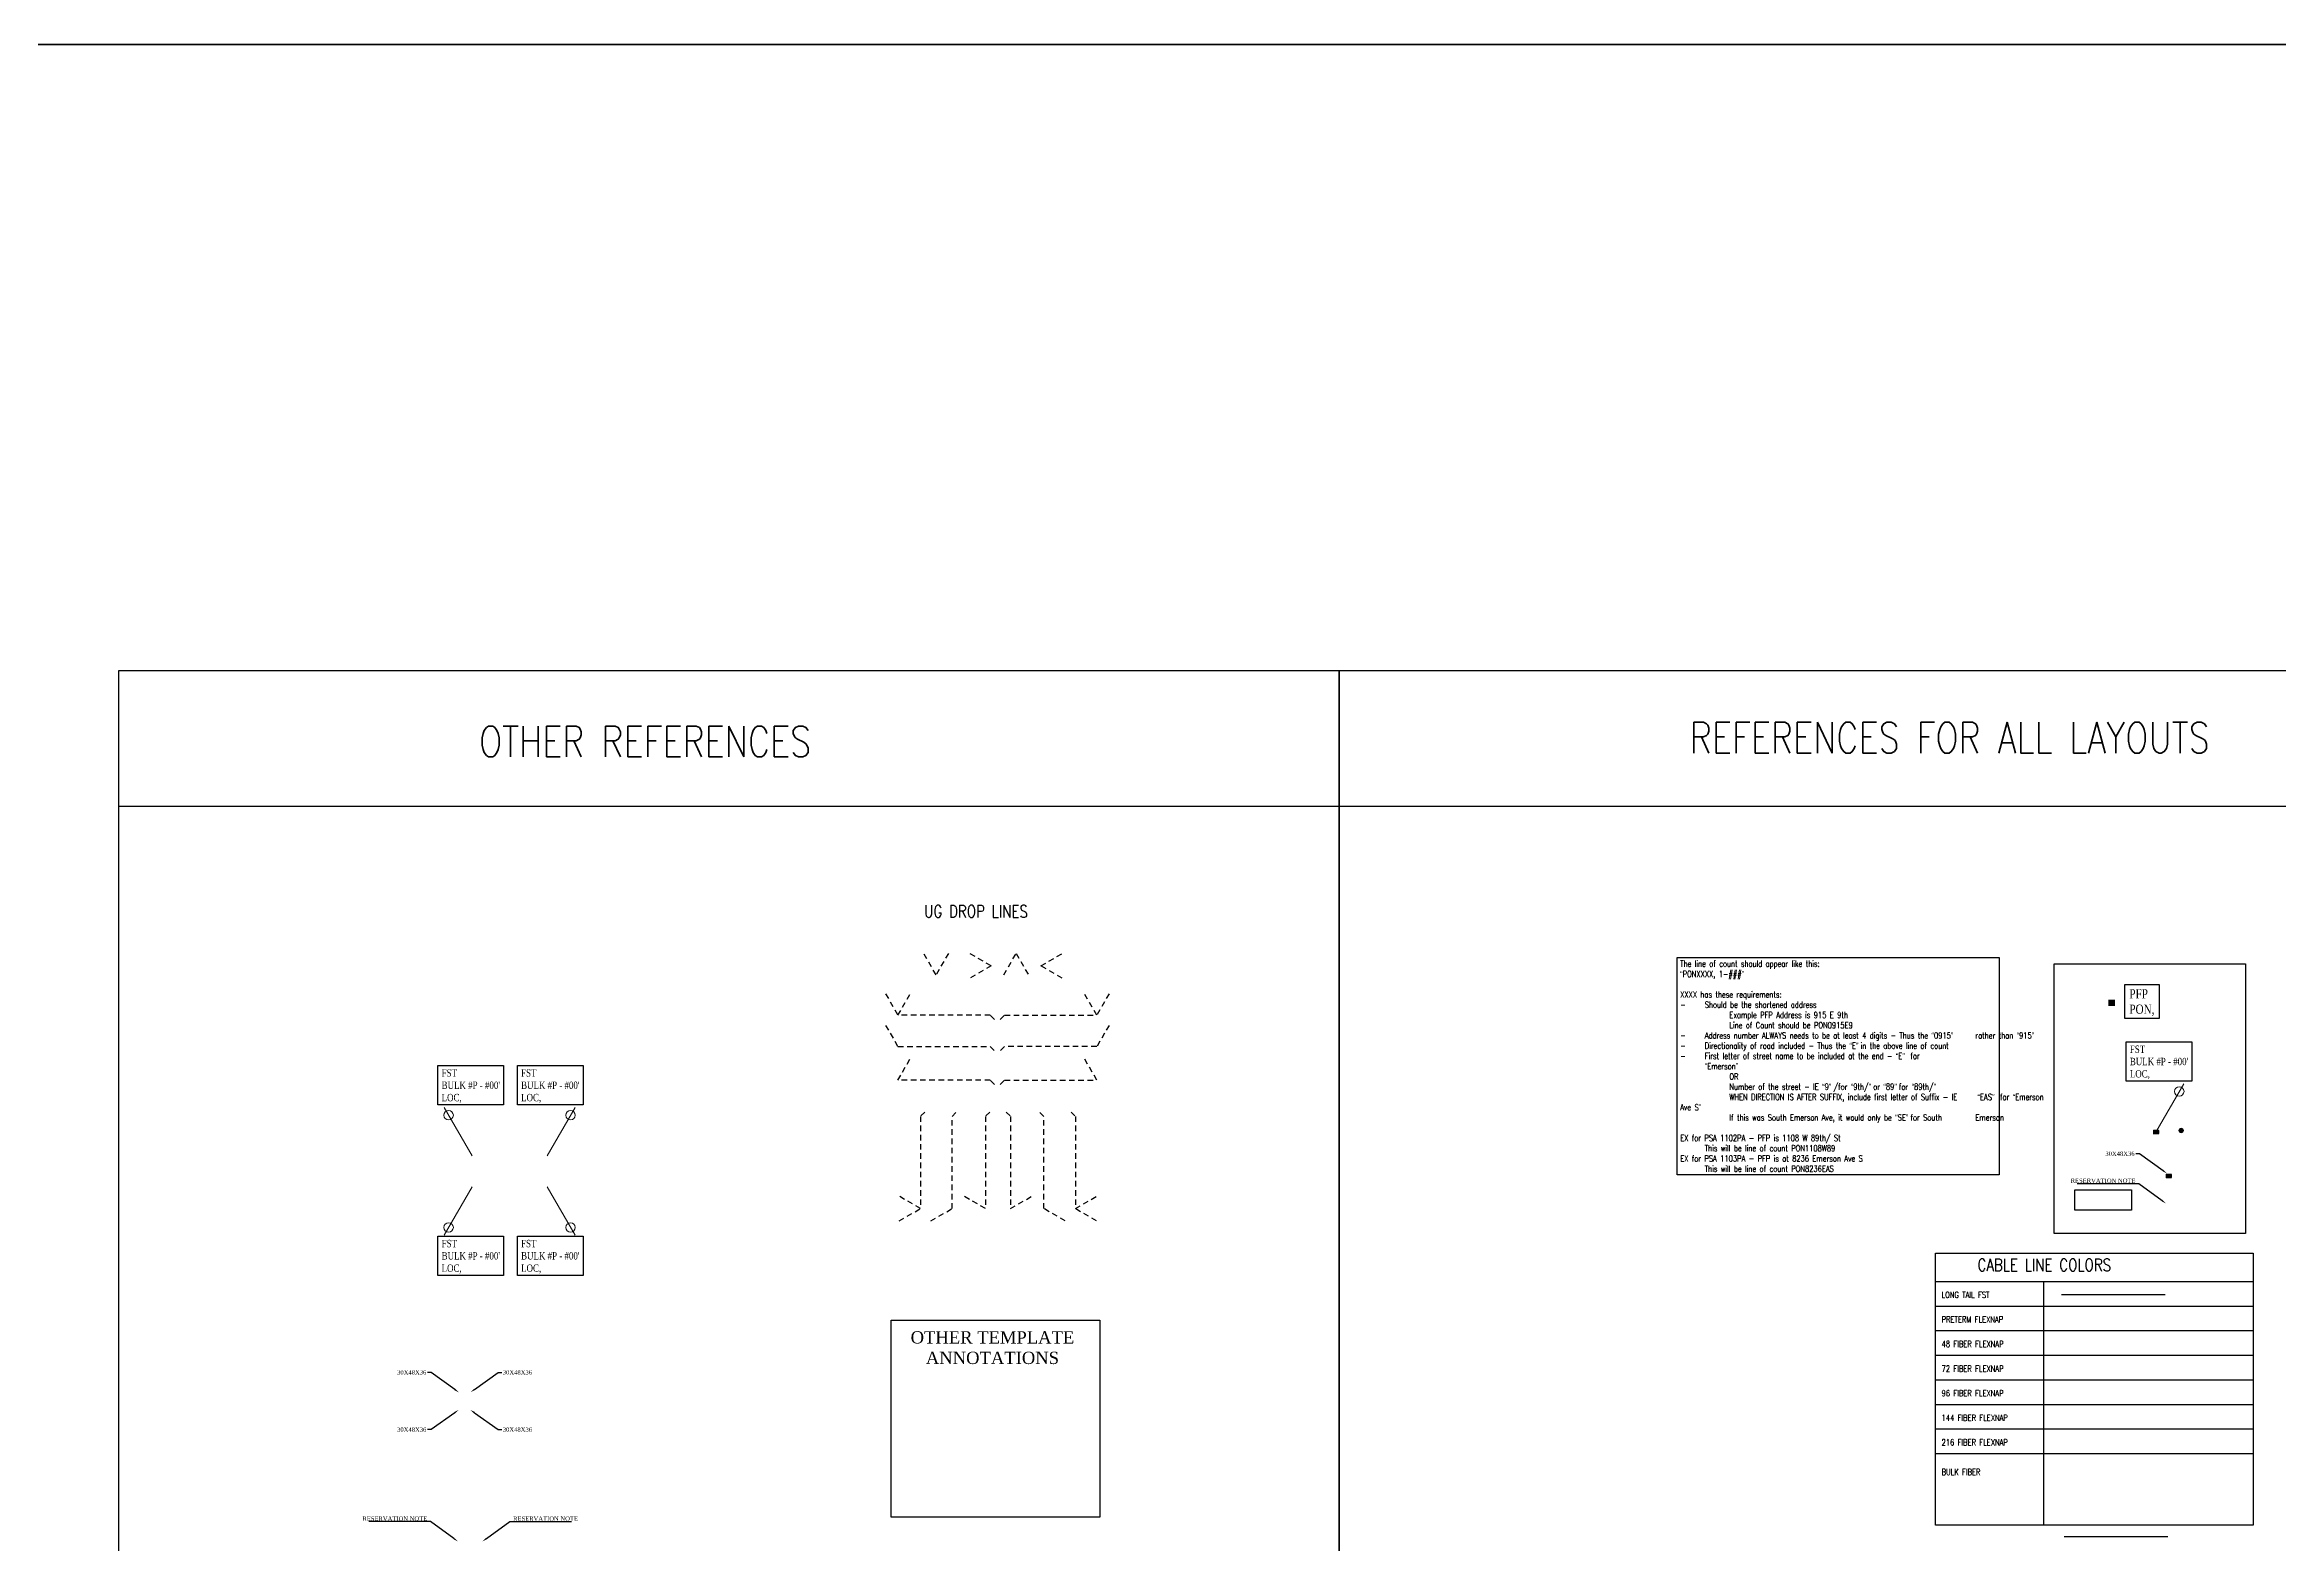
# Model space of a CAD drawing. Header units: feet. Extents: x 865220 to 2822444, y -2240498 to 975731.
# Drawn here: x 2812229 to 2814045, y 957859 to 959079 of the extents above; entities that cross this region are included whole.
import ezdxf
from ezdxf import colors
from ezdxf.entities.mleader import LeaderData, LeaderLine
from ezdxf.enums import TextEntityAlignment as Align
from ezdxf.lldxf.tags import DXFTag
from ezdxf.math import Vec2, Vec3

# ---------------------------------------------------------------- set-up
doc = ezdxf.new("R2010")
doc.units = ezdxf.units.FT
doc.header["$LTSCALE"] = 0.015
doc.header["$MEASUREMENT"] = 0
doc.set_wipeout_variables(frame=1)
doc.linetypes.add('DASHED', pattern=[5, 3, -2])
for name, color, linetype in [('DETAIL', 7, 'Continuous'), ('DROP BURIED', 7, 'DASHED'), ('F1', 112, 'F1'), ('PROP_TEL', 6, 'Continuous'), ('TAIL', 1, 'MST'), ('TELEPHONE STRUCT-PROP', 6, 'Continuous'), ('TERMINAL SERVING AREAS', 1, 'Continuous'), ('TERMINALS', 7, 'Continuous')]:
    doc.layers.add(name, color=color, linetype=linetype)
doc.layers.add('RUNNING LINE (UNDERGROUND)', color=10, linetype='Continuous', lineweight=40)
doc.layers.add('WORK BOUNDARY', color=110, linetype='Continuous', lineweight=40)
doc.layers.add('TEMPLATE REFERENCE', color=2, linetype='Continuous', plot=False)
doc.styles.add('Dimensions 100', font='arial.ttf')
doc.styles.add('Line', font='txt.shx', dxfattribs={"height": 3})
doc.styles.add('RS332', font='romans.shx', dxfattribs={"width": 0.8})
doc.styles.add('SIMPLEX', font='times.ttf', dxfattribs={"width": 0.8})
doc.styles.get("Standard").update_dxf_attribs({"font": 'times.ttf'})
doc.styles.add('Utilities', font='arial.ttf', dxfattribs={"height": 2.5})
tags = doc.linetypes.add('F1', pattern='A,15,-5,["F1",Line,S=1.5,R=0,X=0,Y=-1.5],-12', length=32).pattern_tags.tags
tags[6] = DXFTag(74, 10)
tags = doc.linetypes.add('MST', pattern='A,5,-5,5,-5,["TAIL",Line,S=1.5,R=0,X=0,Y=-1.5],-20', length=40).pattern_tags.tags
tags[10] = DXFTag(74, 10)

# ---------------------------------------------------------------- blocks, each defined once
blk = doc.blocks.new('TERMINAL')
at = {"lineweight": 5, "ltscale": 0.5, "flags": 128}
blk.add_lwpolyline([(-0.1, -0.6), (-0.1, 44.8)], dxfattribs=at)
at = {"lineweight": 5, "ltscale": 0.5}
blk.add_circle((-0.1, 37.6), 3.83, dxfattribs=at)
blk = doc.blocks.new('PFP')
at = {"color": 6}
blk.add_wipeout([(-0.121, 0.121), (0.121, 0.121), (0.121, -0.121), (-0.121, -0.121)], dxfattribs=at)
at = {"ltscale": 40, "true_color": 0xffffff}
h = blk.add_hatch(color=7, dxfattribs=at)
h.dxf.hatch_style = 1
h.paths.add_polyline_path([(-0.121, -0.121), (0.121, -0.121), (0.121, 0.121), (-0.121, 0.121)])
at = {"layer": 'RUNNING LINE (UNDERGROUND)', "color": 6, "lineweight": 0, "const_width": 0.0181, "flags": 128}
blk.add_lwpolyline([(-0.121, 0.121), (0.121, 0.121), (0.121, -0.121), (-0.121, -0.121)], close=True, dxfattribs=at)
at = {"layer": 'RUNNING LINE (UNDERGROUND)', "color": 18, "lineweight": 0, "true_color": 0x000000, "const_width": 0.0181, "flags": 128}
for points in [[(-0.084, -0.084), (0.084, 0.084)], [(-0.084, 0.084), (0.084, -0.084)]]:
    blk.add_lwpolyline(points, dxfattribs=at)
blk = doc.blocks.new('NEW HH')
at = {"ltscale": 40, "true_color": 0xffffff}
h = blk.add_hatch(color=7, dxfattribs=at)
h.dxf.hatch_style = 1
h.paths.add_polyline_path([(-0.061, -0.031, 0.414214), (-0.046, -0.046), (0.046, -0.046, 0.414214), (0.061, -0.031), (0.061, 0.031, 0.414214), (0.046, 0.046), (-0.046, 0.046, 0.414214), (-0.061, 0.031)])
at = {"layer": 'RUNNING LINE (UNDERGROUND)', "color": 6, "lineweight": 0, "const_width": 0.005, "flags": 128}
blk.add_lwpolyline([(-0.061, 0.031), (-0.061, -0.031, 0.414214), (-0.046, -0.046), (0.046, -0.046, 0.414214), (0.061, -0.031), (0.061, 0.031, 0.414214), (0.046, 0.046), (-0.046, 0.046, 0.414214)], format="xyb", close=True, dxfattribs=at)
at = {"layer": 'TELEPHONE STRUCT-PROP', "color": 18, "true_color": 0x000000, "style": 'Utilities'}
blk.add_text('HH', height=0.05, dxfattribs=at).set_placement((0, 0), align=Align.MIDDLE_CENTER)
blk = doc.blocks.new('Proposed FlowerPot')
at = {"lineweight": 5, "ltscale": 100, "true_color": 0xffffff}
h = blk.add_hatch(color=7, dxfattribs=at)
h.dxf.hatch_style = 1
h.paths.add_polyline_path([(-0.06, 0, 0.414214), (0, -0.06, 0.414214), (0.06, 0, 0.414214), (0, 0.06, 0.414214)])
at = {"lineweight": 5, "ltscale": 100}
blk.add_circle((0, 0), 0.0604, dxfattribs=at)
at = {"layer": 'RUNNING LINE (UNDERGROUND)', "color": 6, "lineweight": 5, "const_width": 0.00907, "flags": 128}
blk.add_lwpolyline([(-0.06, 0, -0.414214), (0, 0.06, -0.414214), (0.06, 0, -0.414214), (0, -0.06, -0.414214), (-0.06, 0)], format="xyb", dxfattribs=at)
at = {"color": 18, "linetype": 'ByBlock', "lineweight": 5, "ltscale": 100, "true_color": 0x000000, "style": 'Dimensions 100'}
blk.add_text('F', height=0.0744, dxfattribs=at).set_placement((-0.029, -0.037))

msp = doc.modelspace()

# ---------------------------------------------------------------- linework, layer by layer
at = {"layer": 'DROP BURIED', "ltscale": 100}
for points in [[(2812963.2, 958339.8), (2812953.2, 958322.5), (2812943.2, 958339.8)], [(2812980.7, 958339.8), (2812998, 958329.8), (2812980.7, 958319.8)], [(2813008.2, 958322.5), (2813018.2, 958339.8), (2813028.2, 958322.5)], [(2813055.7, 958319.8), (2813038.4, 958329.8), (2813055.7, 958339.8)], [(2812912.2, 958307.1), (2812922.2, 958289.7), (2812932.2, 958307.1)], [(2813093.8, 958307.1), (2813083.8, 958289.7), (2813073.8, 958307.1)], [(2813000.7, 958286.2), (2812997.2, 958289.7), (2812922.2, 958289.7)], [(2813005.3, 958286.2), (2813008.8, 958289.7), (2813083.8, 958289.7)], [(2812912.2, 958281.4), (2812922.2, 958264.1), (2812997.2, 958264.1), (2813000.7, 958260.6)], [(2813093.8, 958281.4), (2813083.8, 958264.1), (2813008.8, 958264.1), (2813005.3, 958260.6)], [(2813000.7, 958233.4), (2812997.2, 958236.9), (2812922.2, 958236.9), (2812932.2, 958254.3)], [(2813005.3, 958233.4), (2813008.8, 958236.9), (2813083.8, 958236.9), (2813073.8, 958254.3)], [(2812944.1, 958210.9), (2812940.5, 958207.4), (2812940.5, 958132.4)], [(2812948.9, 958122.4), (2812966.2, 958132.4), (2812966.2, 958207.4), (2812969.7, 958210.9)], [(2812996.9, 958210.9), (2812993.3, 958207.4), (2812993.3, 958132.4), (2812976, 958142.4)], [(2813010.1, 958210.9), (2813013.6, 958207.4), (2813013.6, 958132.4), (2813030.9, 958142.4)], [(2813058.1, 958122.4), (2813040.8, 958132.4), (2813040.8, 958207.4), (2813037.2, 958210.9)], [(2813062.9, 958210.9), (2813066.4, 958207.4), (2813066.4, 958132.4)], [(2812923.2, 958122.4), (2812940.5, 958132.4), (2812923.2, 958142.4)], [(2813083.7, 958122.4), (2813066.4, 958132.4), (2813083.7, 958142.4)]]:
    msp.add_lwpolyline(points, dxfattribs=at)
at = {"layer": 'F1', "ltscale": 50, "flags": 128}
msp.add_lwpolyline([(2813870.2, 957865.8), (2813954.5, 957865.8)], dxfattribs=at)
at = {"layer": 'TAIL', "ltscale": 50, "flags": 128}
msp.add_lwpolyline([(2813868, 958062.5), (2813952.3, 958062.5)], dxfattribs=at)
at = {"layer": 'TEMPLATE REFERENCE'}
msp.add_line((2812289, 958459.7), (2815264.6, 958459.7), dxfattribs=at)
at = {"layer": 'TEMPLATE REFERENCE', "ltscale": 1.5}
for p, q in [((2813765.5, 958073.2), (2814023.8, 958073.2)), ((2813853.3, 958073.2), (2813853.3, 957875)), ((2813765.5, 958053.2), (2814023.8, 958053.2)), ((2813765.5, 958033.2), (2814023.8, 958033.2)), ((2813765.5, 958013.2), (2814023.8, 958013.2)), ((2813765.5, 957993.2), (2814023.8, 957993.2)), ((2813765.5, 957973.2), (2814023.8, 957973.2)), ((2813765.5, 957953.2), (2814023.8, 957953.2)), ((2813765.5, 957933.2), (2814023.8, 957933.2))]:
    msp.add_line(p, q, dxfattribs=at)
at = {"layer": 'TEMPLATE REFERENCE'}
for points in [[(2812289, 958569.9), (2813280.8, 958569.9), (2813280.8, 957631.2), (2812289, 957631.2)], [(2813280.8, 958569.9), (2814272.7, 958569.9), (2814272.7, 957631.2), (2813280.8, 957631.2)]]:
    msp.add_lwpolyline(points, close=True, dxfattribs=at)
at = {"layer": 'TEMPLATE REFERENCE', "ltscale": 1.5}
for points in [[(2813765.5, 958096.1), (2814023.8, 958096.1), (2814023.8, 957875), (2813765.5, 957875)], [(2812916.8, 958041.7), (2813086.3, 958041.7), (2813086.3, 957881.6), (2812916.8, 957881.6)]]:
    msp.add_lwpolyline(points, close=True, dxfattribs=at)
at = {"layer": 'TERMINAL SERVING AREAS', "ltscale": 1.5, "flags": 128}
msp.add_lwpolyline([(2813878.8, 958131.2), (2813878.8, 958147.6), (2813924.9, 958147.6), (2813924.9, 958131.2)], close=True, dxfattribs=at)
at = {"layer": 'WORK BOUNDARY', "lineweight": 50}
msp.add_lwpolyline([(2810004.8, 959078.8), (2822206.5, 959078.8), (2822206.5, 955178.1), (2810004.8, 955178.1)], close=True, dxfattribs=at)

# ---------------------------------------------------------------- block references
for name, p, xscale, yscale, zscale in [('Proposed FlowerPot', (2813965.2, 958195.9), 30, 30, 30), ('NEW HH', (2813944.8, 958194.6), 40, 40, 40)]:
    msp.add_blockref(name, p, dxfattribs=dict(xscale=xscale, yscale=yscale, zscale=zscale))
at = {"layer": 'TERMINALS', "ltscale": 0.5}
for p, rotation in [((2813945, 958195), 329.9999999999999), ((2812637.4, 958175.7), 329.9999999999999), ((2812575.7, 958149.7), 150)]:
    msp.add_blockref('TERMINAL', p, dxfattribs=dict(at, rotation=rotation))
at = {"layer": 'TERMINALS', "ltscale": 0.5, "xscale": -1}
for p, rotation in [((2812575.7, 958175.7), 30.00000000000006), ((2812637.4, 958149.7), 210)]:
    msp.add_blockref('TERMINAL', p, dxfattribs=dict(at, rotation=rotation))

# ---------------------------------------------------------------- texts
at = {"layer": 'TEMPLATE REFERENCE', "style": 'RS332', "width": 0.8}
for s, height, p in [('OTHER REFERENCES', 25, (2812581.7, 958499.7)), ('REFERENCES FOR ALL LAYOUTS', 25, (2813565.8, 958502.8)), ('UG DROP LINES', 10, (2812943.5, 958369.1)), ('CABLE LINE COLORS', 10, (2813799.6, 958081.6)), ('LONG TAIL FST', 5, (2813770.5, 958059.8)), ('PRETERM FLEXNAP', 5, (2813770.5, 958039.8)), ('48 FIBER FLEXNAP', 5, (2813770.5, 958019.8)), ('72 FIBER FLEXNAP', 5, (2813770.5, 957999.8)), ('96 FIBER FLEXNAP', 5, (2813770.5, 957979.8)), ('144 FIBER FLEXNAP', 5, (2813770.5, 957959.8)), ('216 FIBER FLEXNAP', 5, (2813770.5, 957939.8)), ('BULK FIBER', 5, (2813770.5, 957915.7))]:
    msp.add_text(s, height=height, dxfattribs=at).set_placement(p)
at = {"layer": 'TEMPLATE REFERENCE', "insert": (2812999, 958019.3), "char_height": 10, "attachment_point": 5}
msp.add_mtext('OTHER TEMPLATE \\PANNOTATIONS', dxfattribs=at)

# ---------------------------------------------------------------- next in the draw order: texts
at = {"layer": 'TEMPLATE REFERENCE', "insert": (2813558, 958334), "char_height": 5, "width": 256.758, "attachment_point": 1, "style": 'RS332', "bg_fill": 19, "box_fill_scale": 1.5, "bg_fill_color": 256, "bg_fill_transparency": 0}
msp.add_mtext('The line of count should appear like this:\\P{\\fArial|b0|i0|c0|p34;“}PONXXXX, 1-###{\\fArial|b0|i0|c0|p34;”\\P\\P}XXXX has these requirements:\\P-^IShould be the shortened address \\P^I^IExample PFP Address is 915 E 9th             \\P^I^ILine of Count should be PON0915E9\\P-^IAddress number ALWAYS needs to be at least 4 digits - Thus the {\\fArial|b0|i0|c0|p34;“}0915{\\fArial|b0|i0|c0|p34;” }^Irather than {\\fArial|b0|i0|c0|p34;“}915{\\fArial|b0|i0|c0|p34;”\\P}-^IDirectionality of road included - Thus the {\\fArial|b0|i0|c0|p34;“}E{\\fArial|b0|i0|c0|p34;” }in the above line of count\\P-^IFirst letter of street name to be included at the end - {\\fArial|b0|i0|c0|p34;“}E{\\fArial|b0|i0|c0|p34;” } for\\P^I{\\fArial|b0|i0|c0|p34;“}Emerson{\\fArial|b0|i0|c0|p34;”} \\P^I^IOR\\P^I^INumber of the street - IE {\\fArial|b0|i0|c0|p34;“}9{\\fArial|b0|i0|c0|p34;” }/for {\\fArial|b0|i0|c0|p34;“}9th/{\\fArial|b0|i0|c0|p34;” }or {\\fArial|b0|i0|c0|p34;“}89{\\fArial|b0|i0|c0|p34;” }for {\\fArial|b0|i0|c0|p34;“}89th/{\\fArial|b0|i0|c0|p34;”\\P}^I^IWHEN DIRECTION IS AFTER SUFFIX, include first letter of Suffix - IE {\\fArial|b0|i0|c0|p34;^I^I“}EAS{\\fArial|b0|i0|c0|p34;” }^Ifor {\\fArial|b0|i0|c0|p34;“}Emerson Ave S{\\fArial|b0|i0|c0|p34;”\\P}^I^IIf this was South Emerson Ave, it would only be {\\fArial|b0|i0|c0|p34;“}SE{\\fArial|b0|i0|c0|p34;” }for South ^I^IEmerson\\P\\PEX for PSA 1102PA - PFP is 1108 W 89th/ St\\P^IThis will be line of count PON1108W89\\PEX for PSA 1103PA - PFP is at 8236 Emerson Ave S\\P^IThis will be line of count PON8236EAS', dxfattribs=at)
at = {"layer": 'TERMINALS', "ltscale": 0.5, "char_height": 6, "attachment_point": 1, "style": 'SIMPLEX', "bg_fill": 19, "box_fill_scale": 1.5, "bg_fill_color": 256, "bg_fill_transparency": 0}
for insert in [(2813923.5, 958265), (2812551.3, 958245.7), (2812615.9, 958245.7), (2812551.3, 958107), (2812615.9, 958107)]:
    msp.add_mtext("FST\\PBULK #P - #00'\\PLOC,", dxfattribs=dict(at, insert=insert))

# ---------------------------------------------------------------- next in the draw order: leaders
at = {"layer": 'DETAIL', "ltscale": 5}
ml = msp.add_multileader_mtext('Standard', dxfattribs=at)
ml.set_content('30X48X36', color=256)
ml.set_leader_properties()
ml.build(insert=Vec2(0, 0))
ml.multileader.update_dxf_attribs({"has_text_frame": 1, "text_left_attachment_type": 2, "text_right_attachment_type": 2, "dogleg_length": 3})
ctx = ml.context
ctx.base_point, ctx.char_height, ctx.landing_gap_size, ctx.plane_origin = Vec3(2812514.2, 957999.2), 3.5, 1.5, Vec3(2812589.4, 958016)
ctx.left_attachment, ctx.right_attachment, ctx.text_align_type = 2, 2, 1
notes = []
notes.append((ctx, [(0, (1, 1, 0), (2812542.7, 957999.2), (-1, 0), 3, [(0, [(2812565.2, 957983)], 0, [])])]))
ctx.mtext.insert, ctx.mtext.alignment, ctx.mtext.flow_direction = Vec3(2812527, 958001), 2, 5
ctx.mtext.has_bg_fill, ctx.mtext.bg_color, ctx.mtext.bg_scale_factor, ctx.mtext.bg_transparency, ctx.mtext.use_window_bg_color = 1, -1027028792, 1.5, 0, 1
ml = msp.add_multileader_mtext('Standard', dxfattribs=at)
ml.set_content('30X48X36', color=256)
ml.set_leader_properties()
ml.build(insert=Vec2(0, 0))
ml.multileader.update_dxf_attribs({"has_text_frame": 1, "text_left_attachment_type": 2, "text_right_attachment_type": 2, "dogleg_length": 3})
ctx = ml.context
ctx.base_point, ctx.char_height, ctx.landing_gap_size, ctx.plane_origin = Vec3(2812600.2, 957999.2), 3.5, 1.5, Vec3(2812550.5, 958016)
ctx.left_attachment, ctx.right_attachment, ctx.text_align_type = 2, 2, 1
notes.append((ctx, [(0, (1, 1, 0), (2812597.2, 957999.2), (1, 0), 3, [(0, [(2812574.7, 957983)], 0, [])])]))
ctx.mtext.insert, ctx.mtext.alignment, ctx.mtext.flow_direction = Vec3(2812612.9, 958001), 2, 5
ctx.mtext.has_bg_fill, ctx.mtext.bg_color, ctx.mtext.bg_scale_factor, ctx.mtext.bg_transparency, ctx.mtext.use_window_bg_color = 1, -1027028792, 1.5, 0, 1
ml = msp.add_multileader_mtext('Standard', dxfattribs=at)
ml.set_content('30X48X36', color=256)
ml.set_leader_properties()
ml.build(insert=Vec2(0, 0))
ml.multileader.update_dxf_attribs({"has_text_frame": 1, "text_left_attachment_type": 2, "text_right_attachment_type": 2, "dogleg_length": 3})
ctx = ml.context
ctx.base_point, ctx.char_height, ctx.landing_gap_size, ctx.plane_origin = Vec3(2812514.2, 957952.7), 3.5, 1.5, Vec3(2812589.4, 957935.9)
ctx.left_attachment, ctx.right_attachment, ctx.text_align_type = 2, 2, 1
notes.append((ctx, [(0, (1, 1, 0), (2812542.7, 957952.7), (-1, 0), 3, [(0, [(2812565.2, 957968.8)], 0, [])])]))
ctx.mtext.insert, ctx.mtext.alignment, ctx.mtext.flow_direction = Vec3(2812527, 957954.5), 2, 5
ctx.mtext.has_bg_fill, ctx.mtext.bg_color, ctx.mtext.bg_scale_factor, ctx.mtext.bg_transparency, ctx.mtext.use_window_bg_color = 1, -1027028792, 1.5, 0, 1
ml = msp.add_multileader_mtext('Standard', dxfattribs=at)
ml.set_content('30X48X36', color=256)
ml.set_leader_properties()
ml.build(insert=Vec2(0, 0))
ml.multileader.update_dxf_attribs({"has_text_frame": 1, "text_left_attachment_type": 2, "text_right_attachment_type": 2, "dogleg_length": 3})
ctx = ml.context
ctx.base_point, ctx.char_height, ctx.landing_gap_size, ctx.plane_origin = Vec3(2812600.2, 957952.7), 3.5, 1.5, Vec3(2812550.5, 957935.9)
ctx.left_attachment, ctx.right_attachment, ctx.text_align_type = 2, 2, 1
notes.append((ctx, [(0, (1, 1, 0), (2812597.2, 957952.7), (1, 0), 3, [(0, [(2812574.7, 957968.8)], 0, [])])]))
ctx.mtext.insert, ctx.mtext.alignment, ctx.mtext.flow_direction = Vec3(2812612.9, 957954.5), 2, 5
ctx.mtext.has_bg_fill, ctx.mtext.bg_color, ctx.mtext.bg_scale_factor, ctx.mtext.bg_transparency, ctx.mtext.use_window_bg_color = 1, -1027028792, 1.5, 0, 1
ml = msp.add_multileader_mtext('Standard', dxfattribs=at)
ml.set_content('RESERVATION NOTE', color=256)
ml.set_leader_properties()
ml.build(insert=Vec2(0, 0))
ml.multileader.update_dxf_attribs({"text_left_attachment_type": 5, "text_right_attachment_type": 5, "dogleg_length": 3})
ctx = ml.context
ctx.base_point, ctx.char_height, ctx.landing_gap_size, ctx.plane_origin = Vec3(2812485.4, 957877.9), 3.5, 1.5, Vec3(2812588.9, 957894.8)
ctx.left_attachment, ctx.right_attachment = 5, 5
notes.append((ctx, [(0, (1, 1, 0), (2812542.2, 957877.9), (-1, 0), 3, [(0, [(2812564.6, 957861.8)], 0, [])])]))
ctx.mtext.insert, ctx.mtext.flow_direction = Vec3(2812486.9, 957882.1), 5
ctx.mtext.has_bg_fill, ctx.mtext.bg_color, ctx.mtext.bg_scale_factor, ctx.mtext.bg_transparency, ctx.mtext.use_window_bg_color = 1, -1027028792, 1.5, 0, 1
ml = msp.add_multileader_mtext('Standard', dxfattribs=at)
ml.set_content('RESERVATION NOTE', color=256)
ml.set_leader_properties()
ml.build(insert=Vec2(0, 0))
ml.multileader.update_dxf_attribs({"text_left_attachment_type": 5, "text_right_attachment_type": 5, "dogleg_length": 3})
ctx = ml.context
ctx.base_point, ctx.char_height, ctx.landing_gap_size, ctx.plane_origin = Vec3(2812609.8, 957877.9), 3.5, 1.5, Vec3(2812560.1, 957894.8)
ctx.left_attachment, ctx.right_attachment, ctx.text_align_type = 5, 5, 2
notes.append((ctx, [(0, (1, 1, 0), (2812606.8, 957877.9), (1, 0), 3, [(0, [(2812584.4, 957861.8)], 0, [])])]))
ctx.mtext.insert, ctx.mtext.alignment, ctx.mtext.flow_direction = Vec3(2812662.1, 957882.1), 3, 5
ctx.mtext.has_bg_fill, ctx.mtext.bg_color, ctx.mtext.bg_scale_factor, ctx.mtext.bg_transparency, ctx.mtext.use_window_bg_color = 1, -1027028792, 1.5, 0, 1
for ctx, leaders in notes:
    for number, flags, end, landing, length, lines in leaders:
        leader = LeaderData()
        leader.index, (leader.has_last_leader_line, leader.has_dogleg_vector, leader.attachment_direction) = number, flags
        leader.last_leader_point, leader.dogleg_vector, leader.dogleg_length = Vec3(end), Vec3(landing), length
        for number, points, colour, breaks in lines:
            line = LeaderLine()
            line.index, line.vertices, line.color, line.breaks = number, Vec3.list(points), colors.encode_raw_color(colour), breaks
            leader.lines.append(line)
        ctx.leaders.append(leader)

# ---------------------------------------------------------------- next in the draw order: linework, layer by layer
at = {"layer": 'TEMPLATE REFERENCE', "ltscale": 1.5}
msp.add_lwpolyline([(2813862, 958331.3), (2814017.5, 958331.3), (2814017.5, 958112.1), (2813862, 958112.1)], close=True, dxfattribs=at)

# ---------------------------------------------------------------- next in the draw order: block references
at = {"layer": 'PROP_TEL', "xscale": 20, "yscale": 20, "zscale": 20}
msp.add_blockref('PFP', (2813908.7, 958299.8), dxfattribs=at)

# ---------------------------------------------------------------- next in the draw order: leaders
at = {"layer": 'DETAIL', "ltscale": 5}
ml = msp.add_multileader_mtext('Standard', dxfattribs=at)
ml.set_content('30X48X36', color=256)
ml.set_leader_properties()
ml.build(insert=Vec2(0, 0))
ml.multileader.update_dxf_attribs({"has_text_frame": 1, "text_left_attachment_type": 2, "text_right_attachment_type": 2, "dogleg_length": 3})
ctx = ml.context
ctx.base_point, ctx.char_height, ctx.landing_gap_size, ctx.plane_origin = Vec3(2813902.7, 958177), 3.5, 1.5, Vec3(2813978, 958193.8)
ctx.left_attachment, ctx.right_attachment, ctx.text_align_type = 2, 2, 1
notes = []
notes.append((ctx, [(0, (1, 1, 0), (2813931.3, 958177), (-1, 0), 3, [(0, [(2813953.7, 958160.9)], 0, [])])]))
ctx.mtext.insert, ctx.mtext.alignment, ctx.mtext.flow_direction = Vec3(2813915.5, 958178.8), 2, 5
ctx.mtext.has_bg_fill, ctx.mtext.bg_color, ctx.mtext.bg_scale_factor, ctx.mtext.bg_transparency, ctx.mtext.use_window_bg_color = 1, -1027028792, 1.5, 0, 1
for ctx, leaders in notes:
    for number, flags, end, landing, length, lines in leaders:
        leader = LeaderData()
        leader.index, (leader.has_last_leader_line, leader.has_dogleg_vector, leader.attachment_direction) = number, flags
        leader.last_leader_point, leader.dogleg_vector, leader.dogleg_length = Vec3(end), Vec3(landing), length
        for number, points, colour, breaks in lines:
            line = LeaderLine()
            line.index, line.vertices, line.color, line.breaks = number, Vec3.list(points), colors.encode_raw_color(colour), breaks
            leader.lines.append(line)
        ctx.leaders.append(leader)

# ---------------------------------------------------------------- next in the draw order: block references
at = {"xscale": 40, "yscale": 40, "zscale": 40}
msp.add_blockref('NEW HH', (2813955.1, 958158.9), dxfattribs=at)

# ---------------------------------------------------------------- next in the draw order: texts
at = {"layer": 'PROP_TEL', "ltscale": 0.5, "insert": (2813923.1, 958310.8), "char_height": 7.5, "attachment_point": 1, "style": 'SIMPLEX', "bg_fill": 19, "box_fill_scale": 1.5, "bg_fill_color": 256, "bg_fill_transparency": 0}
msp.add_mtext('PFP\\PPON,', dxfattribs=at)

# ---------------------------------------------------------------- next in the draw order: leaders
at = {"layer": 'DETAIL', "ltscale": 5}
ml = msp.add_multileader_mtext('Standard', dxfattribs=at)
ml.set_content('RESERVATION NOTE', color=256)
ml.set_leader_properties()
ml.build(insert=Vec2(0, 0))
ml.multileader.update_dxf_attribs({"text_left_attachment_type": 5, "text_right_attachment_type": 5, "dogleg_length": 3})
ctx = ml.context
ctx.base_point, ctx.char_height, ctx.landing_gap_size, ctx.plane_origin = Vec3(2813873.9, 958152.6), 3.5, 1.5, Vec3(2813977.4, 958169.4)
ctx.left_attachment, ctx.right_attachment = 5, 5
notes = []
notes.append((ctx, [(0, (1, 1, 0), (2813930.7, 958152.6), (-1, 0), 3, [(0, [(2813953.1, 958136.4)], 0, [])])]))
ctx.mtext.insert, ctx.mtext.flow_direction = Vec3(2813875.4, 958156.8), 5
ctx.mtext.has_bg_fill, ctx.mtext.bg_color, ctx.mtext.bg_scale_factor, ctx.mtext.bg_transparency, ctx.mtext.use_window_bg_color = 1, -1027028792, 1.5, 0, 1
for ctx, leaders in notes:
    for number, flags, end, landing, length, lines in leaders:
        leader = LeaderData()
        leader.index, (leader.has_last_leader_line, leader.has_dogleg_vector, leader.attachment_direction) = number, flags
        leader.last_leader_point, leader.dogleg_vector, leader.dogleg_length = Vec3(end), Vec3(landing), length
        for number, points, colour, breaks in lines:
            line = LeaderLine()
            line.index, line.vertices, line.color, line.breaks = number, Vec3.list(points), colors.encode_raw_color(colour), breaks
            leader.lines.append(line)
        ctx.leaders.append(leader)

doc.saveas('drawing.dxf')
